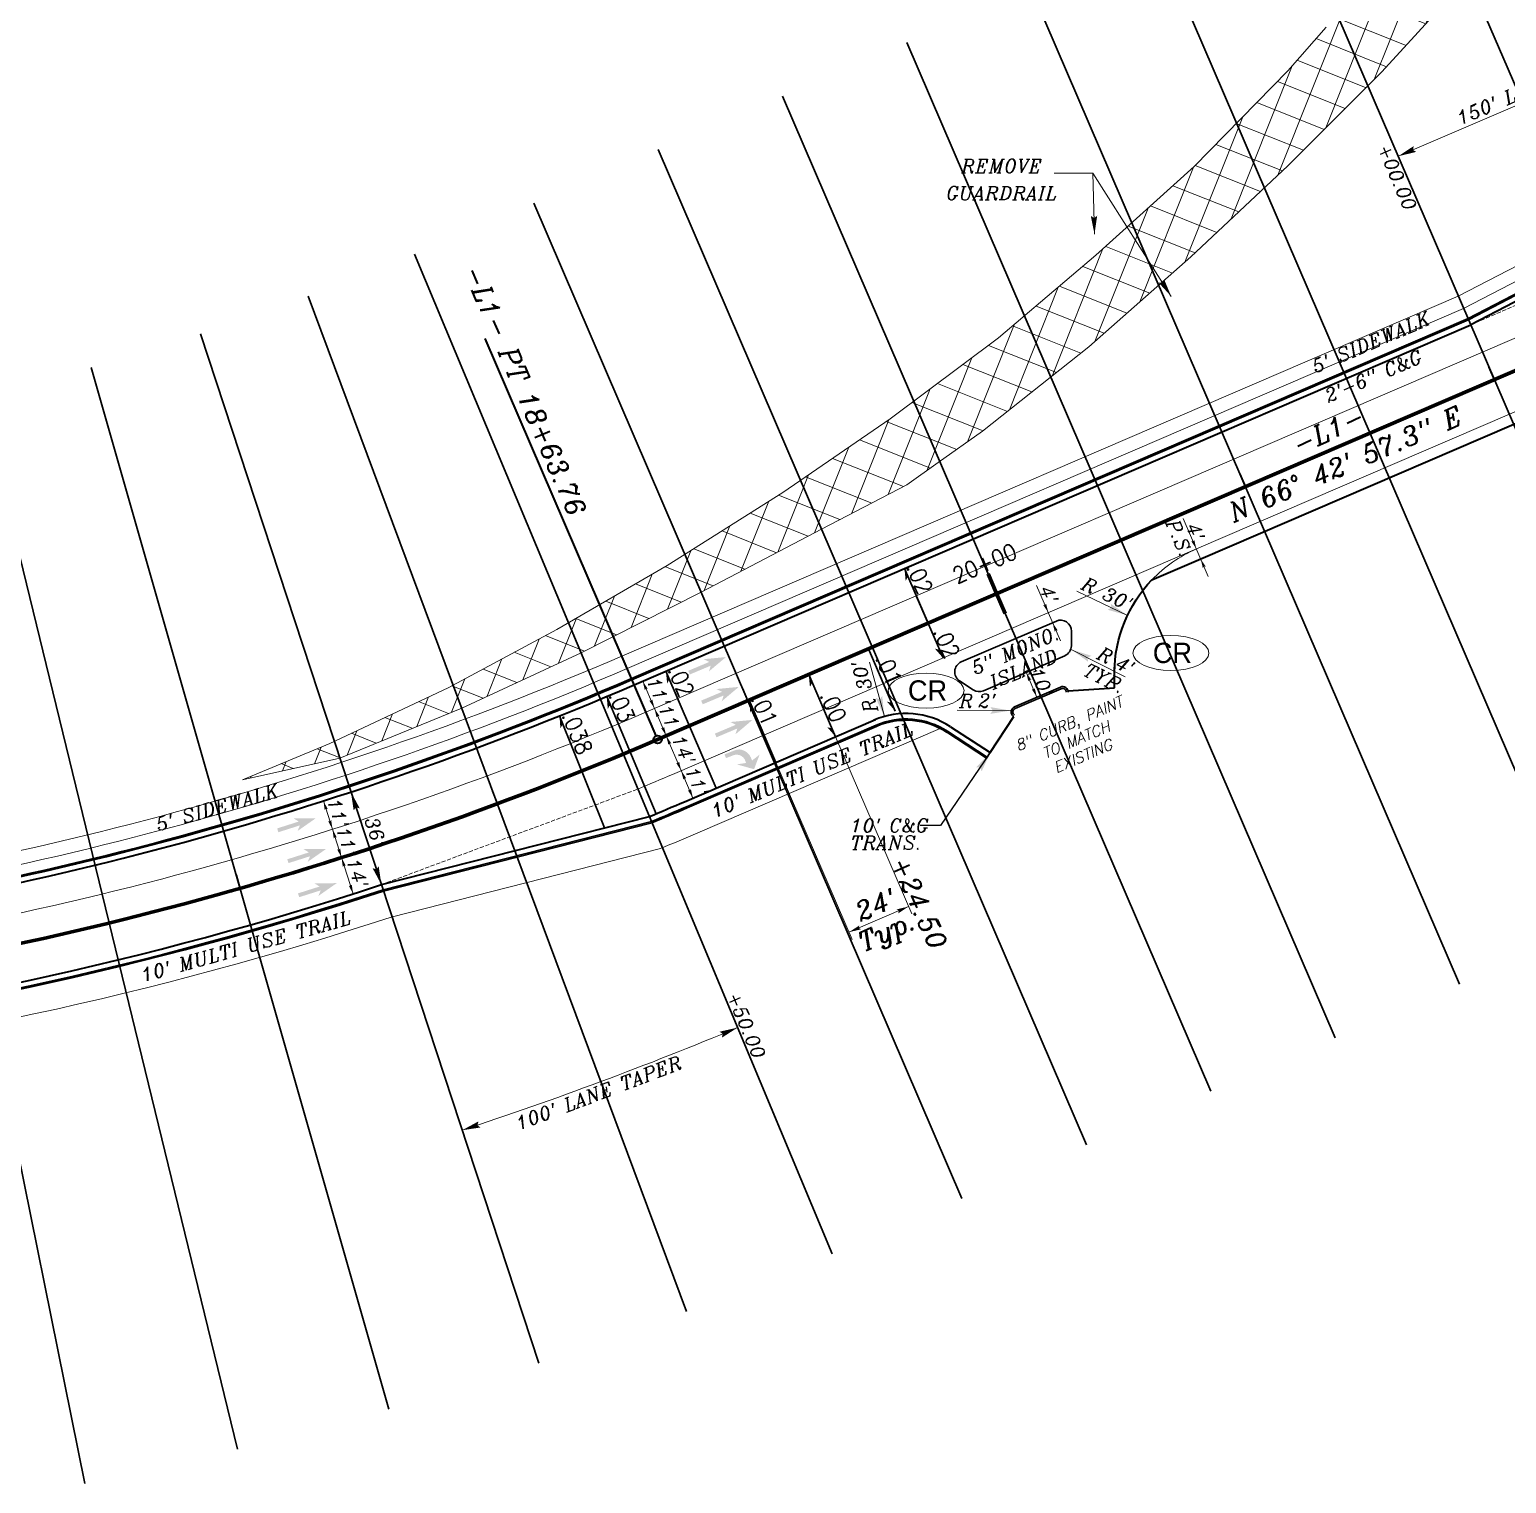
# Model space of a CAD drawing. Extents: x 2081963 to 2085386, y 738291 to 742228.
# Drawn here: x 2082883 to 2083429, y 740657 to 741194 of the extents above; entities that cross this region are included whole.
import ezdxf
from ezdxf.enums import TextEntityAlignment as Align

# ---------------------------------------------------------------- set-up
doc = ezdxf.new("R2010")
doc.units = 0
doc.header["$MEASUREMENT"] = 0
doc.linetypes.add('DGN Style 3', pattern=[2.155532, 1.539666, -0.615866])
for name, color, linetype, lineweight in [('MARK RIGHT TURN ARROW CELL', 7, 'Continuous', 0), ('Pattern 1', 5, 'Continuous', 30), ('Prop Conc 2ft 6in Curb and Gutter', 1, 'Continuous', 30), ('Prop Conc 5in Monolithic Keyed In Island', 1, 'Continuous', 30), ('Prop Conc Curb 8in x 12in', 1, 'Continuous', 30), ('Prop Dimension', 7, 'Continuous', 13), ('Prop DSN Text', 7, 'Continuous', 30), ('Prop EOT', 3, 'Continuous', 40), ('Prop Horizontal Alignment', 2, 'Continuous', 70), ('Prop Horizontal Alignment Direction Label', 2, 'Continuous', 40), ('Prop Horizontal Alignment Station Label', 2, 'Continuous', 40), ('Prop Horizontal Alignment Tick Label', 2, 'Continuous', 40), ('Prop Horizontal Alignment Tick Large', 2, 'Continuous', 70), ('Prop Horizontal Alignment Tick Small', 2, 'Continuous', 30), ('Prop Lane Arrow CELL', 7, 'Continuous', 0), ('Prop Lane Lines', 9, 'Continuous', 13), ('Prop Rem of Exist Asph Pvmt', 9, 'Continuous', 13), ('Prop Superelevation  Arrow CELL', 9, 'Continuous', 30), ('Prop Superelevation Label', 9, 'Continuous', 30), ('Prop Terminator CELL', 7, 'Continuous', 0), ('Prop WCC CELL', 7, 'Continuous', 0)]:
    doc.layers.add(name, color=color, linetype=linetype, lineweight=lineweight)
doc.layers.add('Prop Conc 4in Sidewalk', color=51, linetype='Continuous', lineweight=13, true_color=0xffff91)
doc.styles.add('Style-ITALICS', font='ITALICS.shx')
doc.styles.add('Style-STANDARD', font='STANDARD.shx')
doc.styles.add('Style-WORKING', font='WORKING.shx')
doc.dimstyles.new('EDIMENPLAN', dxfattribs={"dimtxt": 5, "dimasz": 7.5, "dimexe": 2.5, "dimexo": 2.5, "dimgap": 1.25, "dimtad": 1, "dimdec": 0, "dimzin": 11, "dimdsep": 46, "dimtxsty": 'Style-ITALICS', "dimblk": 'Terminator_0.3', "dimcen": 0.09, "dimclrd": 7, "dimclre": 7, "dimclrt": 7, "dimadec": 4, "dimazin": 3, "dimtfac": 1, "dimtdec": 0, "dimtofl": 0, "dimtmove": 0, "dimatfit": 1, "dimldrblk": 'Terminator_0.3', "dimfxl": 1, "dimtzin": 11, "dimlwd": 13, "dimlwe": 13, "dimarcsym": 0})

# ---------------------------------------------------------------- blocks, each defined once
blk = doc.blocks.new('Terminator_3')
at = {"layer": 'Prop Terminator CELL', "color": 1, "linetype": 'Continuous', "lineweight": 0}
blk.add_solid([(-8.999982, 1.549997), (0, 0), (-7.899984, 0), (-9.049982, -1.599997)], dxfattribs=at)
blk = doc.blocks.new('STRARR')
at = {"layer": 'Prop Lane Arrow CELL'}
blk.add_hatch(color=256, dxfattribs=at).paths.add_polyline_path([(-4, -1.25), (-3.25, -0.38), (-7.5, -0.38), (-7.5, 0.37), (-3.25, 0.37), (-4, 1.25), (0, 0)])
blk = doc.blocks.new('Terminator_21')
at = {"layer": 'Prop Terminator CELL', "color": 1, "linetype": 'Continuous', "lineweight": 0}
blk.add_solid([(-9, 1.55), (0, 0), (-7.9, 0), (-9.05, -1.6)], dxfattribs=at)
blk = doc.blocks.new('Terminator_22')
at = {"layer": 'Prop Terminator CELL', "color": 1, "linetype": 'Continuous', "lineweight": 0}
blk.add_solid([(-9, 1.55), (0, 0), (-7.9, 0), (-9.05, -1.6)], dxfattribs=at)
blk = doc.blocks.new('*U59')
at = {"layer": 'Prop Dimension'}
blk.add_line((-6.203091, 6.309807), (-0.669026, -6.54998), dxfattribs=at)
at = {"layer": 'Prop Terminator CELL', "color": 1, "linetype": 'Continuous', "lineweight": 0, "xscale": 0.375, "yscale": 0.375, "zscale": 0.375}
for name, p, rotation in [('Terminator_21', (-6.203091, 6.309807), 113.284087), ('Terminator_22', (-0.669026, -6.54998), 293.284087)]:
    blk.add_blockref(name, p, dxfattribs=dict(at, rotation=rotation))
at = {"layer": 'Prop Dimension', "style": 'Style-ITALICS'}
blk.add_text("14'", height=5, rotation=293.284085, dxfattribs=at).set_placement((0.202043, 1.228733), align=Align.MIDDLE_CENTER)
blk = doc.blocks.new('Terminator_27')
at = {"layer": 'Prop Terminator CELL', "color": 1, "linetype": 'Continuous', "lineweight": 0}
blk.add_solid([(-9, 1.55), (0, 0), (-7.9, 0), (-9.05, -1.6)], dxfattribs=at)
blk = doc.blocks.new('Terminator_28')
at = {"layer": 'Prop Terminator CELL', "color": 1, "linetype": 'Continuous', "lineweight": 0}
blk.add_solid([(-9, 1.55), (0, 0), (-7.9, 0), (-9.05, -1.6)], dxfattribs=at)
blk = doc.blocks.new('*U68')
at = {"layer": 'Prop Dimension'}
blk.add_line((-5.72027, 4.831224), (-1.372076, -5.272894), dxfattribs=at)
at = {"layer": 'Prop Terminator CELL', "color": 1, "linetype": 'Continuous', "lineweight": 0, "xscale": 0.375, "yscale": 0.375, "zscale": 0.375}
for name, p, rotation in [('Terminator_27', (-5.72027, 4.831224), 113.284087), ('Terminator_28', (-1.372076, -5.272894), 293.284087)]:
    blk.add_blockref(name, p, dxfattribs=dict(at, rotation=rotation))
at = {"layer": 'Prop Dimension', "style": 'Style-ITALICS'}
blk.add_text("11'", height=5, rotation=293.284085, dxfattribs=at).set_placement((0.12374, 0.891792), align=Align.MIDDLE_CENTER)
blk = doc.blocks.new('Terminator_43')
at = {"layer": 'Prop Terminator CELL', "color": 1, "linetype": 'Continuous', "lineweight": 0}
blk.add_solid([(-9, 1.55), (0, 0), (-7.9, 0), (-9.05, -1.6)], dxfattribs=at)
blk = doc.blocks.new('Terminator_44')
at = {"layer": 'Prop Terminator CELL', "color": 1, "linetype": 'Continuous', "lineweight": 0}
blk.add_solid([(-9, 1.55), (0, 0), (-7.9, 0), (-9.05, -1.6)], dxfattribs=at)
blk = doc.blocks.new('*U94')
at = {"layer": 'Prop Dimension'}
blk.add_line((-7.683934, 17.100302), (3.555248, -17.100294), dxfattribs=at)
at = {"layer": 'Prop Terminator CELL', "color": 1, "linetype": 'Continuous', "lineweight": 0, "xscale": 0.75, "yscale": 0.75, "zscale": 0.75}
for name, p, rotation in [('Terminator_44', (-7.683934, 17.100302), 108.191833), ('Terminator_43', (3.555248, -17.100294), 288.191833)]:
    blk.add_blockref(name, p, dxfattribs=dict(at, rotation=rotation))
at = {"layer": 'Prop Dimension', "style": 'Style-ITALICS'}
blk.add_text("36'", height=5, rotation=288.191831, dxfattribs=at).set_placement((1.410478, 2.474684), align=Align.MIDDLE_CENTER)
blk = doc.blocks.new('Terminator')
at = {"color": 0, "linetype": 'ByBlock', "lineweight": -2}
blk.add_solid([(-8.999982, 1.549997), (0, 0), (-7.899984, 0), (-9.049982, -1.599997)], dxfattribs=at)
blk = doc.blocks.new('*U8')
at = {"layer": 'Prop Dimension', "color": 7, "linetype": 'Continuous', "lineweight": 13}
blk.add_line((-5.458487, -11.260881), (8.591091, 4.032005), dxfattribs=at)
at = {"layer": 'Prop Dimension', "color": 1, "linetype": 'Continuous', "lineweight": 13, "xscale": 0.828706, "yscale": 0.793651, "rotation": 227.426305}
blk.add_blockref('Terminator', (-5.458487, -11.260881), dxfattribs=at)
at = {"layer": 'Prop Dimension', "color": 7, "linetype": 'Continuous', "lineweight": 13, "style": 'Style-ITALICS'}
blk.add_text("R 30'", height=5, rotation=47.426305, dxfattribs=at).set_placement((0.013238, 0.716763), align=Align.MIDDLE_CENTER)
blk = doc.blocks.new('SUPRT')
at = {"layer": 'Prop Superelevation  Arrow CELL'}
blk.add_solid([(0, 0), (-2.140677, -0.691958), (-1.609401, -0.000042)], dxfattribs=at)
blk = doc.blocks.new('SUPLT')
at = {"layer": 'Prop Superelevation  Arrow CELL', "extrusion": (0, 0, -1), "xscale": 1.249992, "yscale": 1.249992, "zscale": 1.249992, "rotation": 179.998534}
blk.add_blockref('SUPRT', (0, 0), dxfattribs=at)
blk = doc.blocks.new('*U106')
at = {"layer": 'Prop Superelevation  Arrow CELL'}
blk.add_line((-7.33857, 18.949658), (9.319915, -22.435544), dxfattribs=at)
at = {"layer": 'Prop Superelevation  Arrow CELL', "xscale": 1.64042, "yscale": 1.64042, "zscale": 1.64042, "rotation": 111.949563}
blk.add_blockref('SUPLT', (-7.33857, 18.949658), dxfattribs=at)
at = {"layer": 'Prop Superelevation Label', "style": 'Style-STANDARD'}
blk.add_text('.038', height=6, rotation=291.925906, dxfattribs=at).set_placement((-3.531306, 11.60788), align=Align.CENTER)
blk = doc.blocks.new('SUPRT_1')
at = {"layer": 'Prop Superelevation  Arrow CELL'}
blk.add_solid([(0, 0), (-2.140677, -0.691958), (-1.609401, -0.000042)], dxfattribs=at)
blk = doc.blocks.new('SUPLT_1')
at = {"layer": 'Prop Superelevation  Arrow CELL', "extrusion": (0, 0, -1), "xscale": 1.249992, "yscale": 1.249992, "zscale": 1.249992, "rotation": 179.998534}
blk.add_blockref('SUPRT_1', (0, 0), dxfattribs=at)
blk = doc.blocks.new('TERM')
at = {"layer": 'Prop Dimension', "color": 1, "extrusion": (0, 0, -1)}
blk.add_solid([(0.013749, 0.002253), (0, 0), (0.011997, -0.000001), (0.013748, -0.0025)], dxfattribs=at)
blk = doc.blocks.new('Terminator_61')
at = {"layer": 'Prop Terminator CELL', "color": 1, "linetype": 'Continuous', "lineweight": 0}
blk.add_solid([(-9, 1.55), (0, 0), (-7.9, 0), (-9.05, -1.6)], dxfattribs=at)
blk = doc.blocks.new('Terminator_62')
at = {"layer": 'Prop Terminator CELL', "color": 1, "linetype": 'Continuous', "lineweight": 0}
blk.add_solid([(-9, 1.55), (0, 0), (-7.9, 0), (-9.05, -1.6)], dxfattribs=at)
blk = doc.blocks.new('*U151')
at = {"layer": 'Prop Dimension'}
blk.add_line((-1.684767, 10.576922), (7.514527, -10.79994), dxfattribs=at)
at = {"layer": 'Prop Terminator CELL', "color": 1, "linetype": 'Continuous', "lineweight": 0, "xscale": 0.375, "yscale": 0.375, "zscale": 0.375}
for name, p, rotation in [('Terminator_61', (3.139354, -0.633132), 293.284087), ('Terminator_62', (4.720516, -4.307357), 113.284087)]:
    blk.add_blockref(name, p, dxfattribs=dict(at, rotation=rotation))
at = {"layer": 'Prop Dimension', "insert": (-0.158637, 4.521967), "char_height": 5, "attachment_point": 5, "rotation": 293.28407036, "line_spacing_factor": 0.76062, "style": 'Style-ITALICS'}
blk.add_mtext("4'\\PP.S.", dxfattribs=at)
blk = doc.blocks.new('*U154')
at = {"layer": 'Prop Dimension', "color": 7, "linetype": 'Continuous', "lineweight": 13}
blk.add_line((7.692627, -8.008932), (-11.073667, 0.884278), dxfattribs=at)
at = {"layer": 'Prop Dimension', "color": 1, "linetype": 'Continuous', "lineweight": 13, "xscale": 0.828706, "yscale": 0.793651, "rotation": 334.644069}
blk.add_blockref('Terminator', (7.692627, -8.008932), dxfattribs=at)
at = {"layer": 'Prop Dimension', "color": 7, "linetype": 'Continuous', "lineweight": 13, "style": 'Style-ITALICS'}
blk.add_text("R 30'", height=5, rotation=334.644069, dxfattribs=at).set_placement((0.109586, -0.008317), align=Align.MIDDLE_CENTER)
blk = doc.blocks.new('RARRO')
at = {"layer": 'MARK RIGHT TURN ARROW CELL', "linetype": 'Continuous', "lineweight": 13, "true_color": 0xdeffff, "extrusion": (0, 0, -1)}
blk.add_hatch(color=7, dxfattribs=at).paths.add_polyline_path([(-5.42, -3.04), (-8, -0.21), (-5.75, -0.87), (-5.75, -0.07), (-5.67, 0.51), (-5.55, 0.94), (-5.42, 1.25), (-5.19, 1.65), (-4.95, 1.94), (-4.73, 2.2), (-4.4, 2.48), (-4.15, 2.65), (-3.82, 2.83), (-3.42, 2.95), (-3.06, 3.02), (-2.58, 3.04), (0, 3.04), (0, 2.04), (-1.92, 2.04), (-2.45, 1.96), (-2.82, 1.82), (-3.2, 1.63), (-3.53, 1.36), (-3.72, 1.13), (-3.93, 0.78), (-4.05, 0.51), (-4.15, 0.17), (-4.17, -0.21), (-4.17, -0.88), (-1.92, -0.38)])
blk.add_hatch(color=7, dxfattribs=at).paths.add_polyline_path([(-5.42, -3.04), (-8, -0.21), (-5.75, -0.87), (-5.75, -0.07), (-5.67, 0.51), (-5.55, 0.94), (-5.42, 1.25), (-5.19, 1.65), (-4.95, 1.94), (-4.73, 2.2), (-4.4, 2.48), (-4.15, 2.65), (-3.82, 2.83), (-3.42, 2.95), (-3.06, 3.02), (-2.58, 3.04), (0, 3.04), (0, 2.04), (-1.92, 2.04), (-2.45, 1.96), (-2.82, 1.82), (-3.2, 1.63), (-3.53, 1.36), (-3.72, 1.13), (-3.93, 0.78), (-4.05, 0.51), (-4.15, 0.17), (-4.17, -0.21), (-4.17, -0.88), (-1.92, -0.38)])
blk = doc.blocks.new('Terminator_75')
at = {"layer": 'Prop Terminator CELL', "color": 1, "linetype": 'Continuous', "lineweight": 0}
blk.add_solid([(-9, 1.55), (0, 0), (-7.9, 0), (-9.05, -1.6)], dxfattribs=at)
blk = doc.blocks.new('Terminator_76')
at = {"layer": 'Prop Terminator CELL', "color": 1, "linetype": 'Continuous', "lineweight": 0}
blk.add_solid([(-9, 1.55), (0, 0), (-7.9, 0), (-9.05, -1.6)], dxfattribs=at)
blk = doc.blocks.new('*U177')
at = {"layer": 'Prop Dimension'}
blk.add_line((-5.697404, 3.713241), (-1.7445, -5.472321), dxfattribs=at)
at = {"layer": 'Prop Terminator CELL', "color": 1, "linetype": 'Continuous', "lineweight": 0, "xscale": 0.375, "yscale": 0.375, "zscale": 0.375}
for name, p, rotation in [('Terminator_75', (-5.697404, 3.713241), 113.284087), ('Terminator_76', (-1.7445, -5.472321), 293.284087)]:
    blk.add_blockref(name, p, dxfattribs=dict(at, rotation=rotation))
at = {"layer": 'Prop Dimension', "style": 'Style-ITALICS'}
blk.add_text("10'", height=5, rotation=293.284085, dxfattribs=at).set_placement((0.015386, 0.078733), align=Align.MIDDLE_CENTER)
blk = doc.blocks.new('*D181')
at = {"layer": 'Prop Dimension', "color": 7, "linetype": 'Continuous', "lineweight": 13, "transparency": 16777216}
blk.add_line((-11.856078, 7.301028), (7.904946, -2.70009), dxfattribs=at)
at = {"layer": 'Prop Dimension', "color": 1, "linetype": 'Continuous', "lineweight": 13, "transparency": 16777216, "xscale": 0.828706, "yscale": 0.793651, "rotation": 153.155881}
blk.add_blockref('Terminator', (-11.856078, 7.301028), dxfattribs=at)
at = {"layer": 'Prop Dimension', "color": 7, "linetype": 'Continuous', "lineweight": 13, "transparency": 16777216, "style": 'Style-ITALICS'}
for s, p in [('R', (-1.800271, 6.414665)), ("4'", (4.891516, 3.027929))]:
    blk.add_text(s, height=5, rotation=333.155881, dxfattribs=at).set_placement(p, align=Align.MIDDLE_LEFT)
blk = doc.blocks.new('Terminator_0.3')
at = {"color": 1, "linetype": 'Continuous', "lineweight": 0}
blk.add_line((0, 0), (-1, 0), dxfattribs=at)
at = {"layer": 'Prop Terminator CELL', "color": 1, "linetype": 'Continuous', "lineweight": 0}
blk.add_solid([(-0.994446, 0.164021), (0, 0), (-0.872902, 0), (-0.99997, -0.169312)], dxfattribs=at)
blk = doc.blocks.new('*U182')
at = {"layer": 'Prop Dimension', "color": 7, "linetype": 'Continuous', "lineweight": 13}
blk.add_line((9.86512, -3.616761), (-9.865161, -3.449099), dxfattribs=at)
at = {"layer": 'Prop Dimension', "color": 1, "linetype": 'Continuous', "lineweight": 13, "xscale": 0.828706, "yscale": 0.793651, "rotation": 359.51313}
blk.add_blockref('Terminator', (9.86512, -3.616761), dxfattribs=at)
at = {"layer": 'Prop Dimension', "color": 7, "linetype": 'Continuous', "lineweight": 13, "style": 'Style-ITALICS'}
for s, p in [('R', (-6.462726, -0.018525)), ("2'", (1.12258, 0.012039))]:
    blk.add_text(s, height=5, rotation=359.51313, dxfattribs=at).set_placement(p, align=Align.MIDDLE_CENTER)
blk = doc.blocks.new('*U185')
at = {"layer": 'Prop WCC CELL', "color": 2, "linetype": 'Continuous', "lineweight": 13}
blk.add_ellipse((-0.000052, -0.056373), major_axis=(14.017505, 0), ratio=0.462466638, dxfattribs=at)
at = {"layer": 'Prop WCC CELL', "color": 2, "linetype": 'Continuous', "lineweight": 13, "style": 'Style-WORKING', "width": 0.9985}
blk.add_text('CR', height=7.5, rotation=0.000001, dxfattribs=at).set_placement((0.535382, -0.000123), align=Align.MIDDLE_CENTER)
blk = doc.blocks.new('Terminator_77')
at = {"layer": 'Prop Terminator CELL', "color": 1, "linetype": 'Continuous', "lineweight": 0}
blk.add_solid([(-9, 1.55), (0, 0), (-7.9, 0), (-9.05, -1.6)], dxfattribs=at)
blk = doc.blocks.new('Terminator_78')
at = {"layer": 'Prop Terminator CELL', "color": 1, "linetype": 'Continuous', "lineweight": 0}
blk.add_solid([(-9, 1.55), (0, 0), (-7.9, 0), (-9.05, -1.6)], dxfattribs=at)
blk = doc.blocks.new('*U186')
at = {"layer": 'Prop Dimension'}
blk.add_line((-4.584553, 9.727518), (4.253107, -10.808998), dxfattribs=at)
at = {"layer": 'Prop Terminator CELL', "color": 1, "linetype": 'Continuous', "lineweight": 0, "xscale": 0.375, "yscale": 0.375, "zscale": 0.375}
for name, p, rotation in [('Terminator_77', (-0.243253, -0.36058), 293.284087), ('Terminator_78', (1.337909, -4.034805), 113.284087)]:
    blk.add_blockref(name, p, dxfattribs=dict(at, rotation=rotation))
at = {"layer": 'Prop Dimension', "style": 'Style-ITALICS'}
blk.add_text("4'", height=5, rotation=293.284085, dxfattribs=at).set_placement((0.007883, 6.409623), align=Align.MIDDLE_CENTER)
blk = doc.blocks.new('SUPRT_25')
at = {"layer": 'Prop Superelevation  Arrow CELL'}
blk.add_solid([(0, 0), (-2.140677, -0.691958), (-1.609401, -0.000042)], dxfattribs=at)
blk = doc.blocks.new('SUPLT_25')
at = {"layer": 'Prop Superelevation  Arrow CELL', "extrusion": (0, 0, -1), "xscale": 1.249992, "yscale": 1.249992, "zscale": 1.249992, "rotation": 179.998534}
blk.add_blockref('SUPRT_25', (0, 0), dxfattribs=at)
blk = doc.blocks.new('*U253')
at = {"layer": 'Prop Superelevation  Arrow CELL'}
blk.add_line((-5.305027, 8.343704), (3.391361, -11.864532), dxfattribs=at)
at = {"layer": 'Prop Superelevation  Arrow CELL', "xscale": 1.64042, "yscale": 1.64042, "zscale": 1.64042, "rotation": 113.307743}
blk.add_blockref('SUPLT_25', (-5.305027, 8.343704), dxfattribs=at)
at = {"layer": 'Prop Superelevation Label', "style": 'Style-STANDARD'}
blk.add_text('.02', height=6, rotation=293.284087, dxfattribs=at).set_placement((-2.417332, 3.53855), align=Align.CENTER)
blk = doc.blocks.new('SUPRT_26')
at = {"layer": 'Prop Superelevation  Arrow CELL'}
blk.add_solid([(0, 0), (-2.140677, -0.691958), (-1.609401, -0.000042)], dxfattribs=at)
blk = doc.blocks.new('SUPLT_26')
at = {"layer": 'Prop Superelevation  Arrow CELL', "extrusion": (0, 0, -1), "xscale": 1.249992, "yscale": 1.249992, "zscale": 1.249992, "rotation": 179.998534}
blk.add_blockref('SUPRT_26', (0, 0), dxfattribs=at)
blk = doc.blocks.new('*U256')
at = {"layer": 'Prop Superelevation  Arrow CELL'}
blk.add_line((-9.071322, 11.481972), (0.810937, -11.481933), dxfattribs=at)
at = {"layer": 'Prop Superelevation  Arrow CELL', "extrusion": (0, 0, -1), "xscale": 1.64042, "yscale": 1.64042, "zscale": 1.64042, "rotation": 246.73957}
blk.add_blockref('SUPLT_26', (-0.810937, -11.481933), dxfattribs=at)
at = {"layer": 'Prop Superelevation Label', "style": 'Style-STANDARD'}
blk.add_text('.02', height=6, rotation=293.284087, dxfattribs=at).set_placement((-0.571255, -6.942964), align=Align.CENTER)
blk = doc.blocks.new('SUPRT_27')
at = {"layer": 'Prop Superelevation  Arrow CELL'}
blk.add_solid([(0, 0), (-2.140677, -0.691958), (-1.609401, -0.000042)], dxfattribs=at)
blk = doc.blocks.new('SUPLT_27')
at = {"layer": 'Prop Superelevation  Arrow CELL', "extrusion": (0, 0, -1), "xscale": 1.249992, "yscale": 1.249992, "zscale": 1.249992, "rotation": 179.998534}
blk.add_blockref('SUPRT_27', (0, 0), dxfattribs=at)
blk = doc.blocks.new('*U259')
at = {"layer": 'Prop Superelevation  Arrow CELL'}
blk.add_line((-8.329369, 19.825752), (10.24928, -23.346389), dxfattribs=at)
at = {"layer": 'Prop Superelevation  Arrow CELL', "xscale": 1.64042, "yscale": 1.64042, "zscale": 1.64042, "rotation": 113.307743}
blk.add_blockref('SUPLT_27', (-8.329369, 19.825752), dxfattribs=at)
at = {"layer": 'Prop Superelevation Label', "style": 'Style-STANDARD'}
blk.add_text('.02', height=6, rotation=293.284087, dxfattribs=at).set_placement((-5.441673, 15.020599), align=Align.CENTER)
blk = doc.blocks.new('SUPRT_38')
at = {"layer": 'Prop Superelevation  Arrow CELL'}
blk.add_solid([(0, 0), (-2.140677, -0.691958), (-1.609401, -0.000042)], dxfattribs=at)
blk = doc.blocks.new('SUPLT_38')
at = {"layer": 'Prop Superelevation  Arrow CELL', "extrusion": (0, 0, -1), "xscale": 1.249992, "yscale": 1.249992, "zscale": 1.249992, "rotation": 179.998534}
blk.add_blockref('SUPRT_38', (0, 0), dxfattribs=at)
blk = doc.blocks.new('*U292')
at = {"layer": 'Prop Superelevation  Arrow CELL'}
blk.add_line((-7.066331, 11.481996), (2.815929, -11.481909), dxfattribs=at)
at = {"layer": 'Prop Superelevation  Arrow CELL', "extrusion": (0, 0, -1), "xscale": 1.64042, "yscale": 1.64042, "zscale": 1.64042, "rotation": 246.73957}
blk.add_blockref('SUPLT_38', (-2.815929, -11.481909), dxfattribs=at)
at = {"layer": 'Prop Superelevation Label', "style": 'Style-STANDARD'}
blk.add_text('.01', height=6, rotation=293.284087, dxfattribs=at).set_placement((-2.289191, 2.762659), align=Align.CENTER)
blk = doc.blocks.new('SUPRT_43')
at = {"layer": 'Prop Superelevation  Arrow CELL'}
blk.add_solid([(0, 0), (-2.140677, -0.691958), (-1.609401, -0.000042)], dxfattribs=at)
blk = doc.blocks.new('SUPLT_43')
at = {"layer": 'Prop Superelevation  Arrow CELL', "extrusion": (0, 0, -1), "xscale": 1.249992, "yscale": 1.249992, "zscale": 1.249992, "rotation": 179.998534}
blk.add_blockref('SUPRT_43', (0, 0), dxfattribs=at)
blk = doc.blocks.new('*U307')
at = {"layer": 'Prop Superelevation  Arrow CELL'}
blk.add_line((-8.134419, 19.968956), (10.066713, -23.363697), dxfattribs=at)
at = {"layer": 'Prop Superelevation  Arrow CELL', "xscale": 1.64042, "yscale": 1.64042, "zscale": 1.64042, "rotation": 112.807657}
blk.add_blockref('SUPLT_43', (-8.134419, 19.968956), dxfattribs=at)
at = {"layer": 'Prop Superelevation Label', "style": 'Style-STANDARD'}
blk.add_text('.03', height=6, rotation=292.784, dxfattribs=at).set_placement((-5.29045, 15.092166), align=Align.CENTER)
blk = doc.blocks.new('SUPRT_58')
at = {"layer": 'Prop Superelevation  Arrow CELL'}
blk.add_solid([(0, 0), (-2.140677, -0.691958), (-1.609401, -0.000042)], dxfattribs=at)
blk = doc.blocks.new('SUPLT_58')
at = {"layer": 'Prop Superelevation  Arrow CELL', "extrusion": (0, 0, -1), "xscale": 1.249992, "yscale": 1.249992, "zscale": 1.249992, "rotation": 179.998534}
blk.add_blockref('SUPRT_58', (0, 0), dxfattribs=at)
blk = doc.blocks.new('SUPRT_59')
at = {"layer": 'Prop Superelevation  Arrow CELL'}
blk.add_solid([(0, 0), (-2.140677, -0.691958), (-1.609401, -0.000042)], dxfattribs=at)
blk = doc.blocks.new('SUPLT_59')
at = {"layer": 'Prop Superelevation  Arrow CELL', "extrusion": (0, 0, -1), "xscale": 1.249992, "yscale": 1.249992, "zscale": 1.249992, "rotation": 179.998534}
blk.add_blockref('SUPRT_59', (0, 0), dxfattribs=at)
blk = doc.blocks.new('*U348')
at = {"layer": 'Prop Superelevation  Arrow CELL'}
blk.add_line((-8.055672, 11.481919), (1.826588, -11.481986), dxfattribs=at)
at = {"layer": 'Prop Superelevation  Arrow CELL', "xscale": 1.64042, "yscale": 1.64042, "zscale": 1.64042, "rotation": 113.307743}
blk.add_blockref('SUPLT_59', (-8.055672, 11.481919), dxfattribs=at)
at = {"layer": 'Prop Superelevation  Arrow CELL', "extrusion": (0, 0, -1), "xscale": 1.64042, "yscale": 1.64042, "zscale": 1.64042, "rotation": 246.73957}
blk.add_blockref('SUPLT_58', (-1.826588, -11.481986), dxfattribs=at)
at = {"layer": 'Prop Superelevation Label', "style": 'Style-STANDARD'}
blk.add_text('.00', height=6, rotation=293.284087, dxfattribs=at).set_placement((-1.770753, -1.480231), align=Align.CENTER)
blk = doc.blocks.new('*U180')
at = {"layer": 'Prop Dimension', "color": 7, "linetype": 'Continuous', "lineweight": 13, "style": 'Style-ITALICS'}
blk.add_text('TYP.', height=5, rotation=333.155881, dxfattribs=at).set_placement((0.409522, -3.312799), align=Align.MIDDLE_CENTER)
at = {"layer": 'Prop Dimension', "color": 7, "linetype": 'Continuous', "lineweight": 13}
dim = blk.add_radius_dim(center=(-15.425031, 9.107287), mpoint=(-11.856078, 7.301028), dimstyle='EDIMENPLAN', override={"dimse2": 1}, dxfattribs=at)
dim.commit()
dim.dimension.update_dxf_attribs({"geometry": '*D181', "text_midpoint": (2.205653, 0.184341), "dimtype": 132})

msp = doc.modelspace()

# ---------------------------------------------------------------- hatches: boundary and pattern name
at = {"layer": 'Prop Rem of Exist Asph Pvmt'}
h = msp.add_hatch(dxfattribs=at)
h.set_pattern_fill('CROSSHATCH', style=0, pattern_type=2)
h.set_pattern_definition([(68.284, (2083417.428, 741134.795), (-9.2903, 3.70005), []), (338.284, (2083417.428, 741134.795), (3.70005, 9.2903), [])])
h.paths.add_polyline_path([(2083207.31, 741025.87), (2083218.88, 741034.08), (2083235.23, 741045.68), (2083274.53, 741076.88), (2083312.15, 741110.09), (2083347.88, 741143.61), (2083382.67, 741178.36), (2083396.03, 741192.95), (2083416.77, 741215.74), (2083417.26, 741216.26), (2083374.78, 741215.18), (2083371.15, 741206.76), (2083362.09, 741194.82), (2083347.94, 741178.73), (2083313.38, 741143.43), (2083277.11, 741110.65), (2083241.18, 741080.15), (2083201.15, 741050.28), (2083161.51, 741023.09), (2083118.87, 740996.07), (2083078.06, 740972.45), (2083037.92, 740950.97), (2082994.23, 740930.41), (2082962.03, 740917.02), (2082997.96, 740925.02), (2083042.96, 740943.48), (2083087.01, 740963.9), (2083131.34, 740986.27), (2083175.77, 741009.5)])

# ---------------------------------------------------------------- linework, layer by layer
at = {"layer": 'Pattern 1'}
for p, q in [((2083391.02, 741268.26), (2083549.14, 740900.83)), ((2083345.09, 741248.49), (2083503.21, 740881.07)), ((2083299.17, 741228.73), (2083457.28, 740861.31)), ((2083253.24, 741208.96), (2083411.35, 740841.54)), ((2083207.31, 741189.2), (2083365.43, 740821.78)), ((2083161.38, 741169.43), (2083319.5, 740802.01)), ((2083115.45, 741149.67), (2083273.57, 740782.25)), ((2083069.53, 741129.91), (2083227.64, 740762.48)), ((2083025.55, 741111.05), (2083179.71, 740741.95)), ((2082986.31, 741095.55), (2083125.94, 740720.71)), ((2082946.5, 741081.6), (2083071.38, 740701.6)), ((2082906.18, 741069.22), (2083016.12, 740684.63)), ((2082865.4, 741058.42), (2082960.24, 740669.82)), ((2082824.23, 741049.22), (2082903.82, 740657.22))]:
    msp.add_line(p, q, dxfattribs=at)
at = {"layer": 'Prop Conc 2ft 6in Curb and Gutter'}
for p, q in [((2083547.9, 741156.68), (2083414.47, 741087.29)), ((2083414.66, 741086.83), (2083548.1, 741156.22)), ((2083105.61, 740954.37), (2083414.47, 741087.29)), ((2083105.81, 740953.92), (2083414.66, 741086.83)), ((2083125.97, 740907.07), (2083195.95, 740937.18)), ((2083126.17, 740906.61), (2083196.15, 740936.72)), ((2083222.01, 740934.52), (2083236.72, 740924.95)), ((2083222.28, 740934.94), (2083237, 740925.37)), ((2083238.09, 740927.04), (2083236.72, 740924.95)), ((2083013.94, 740876.4), (2083113.03, 740901.58)), ((2083113.23, 740901.12), (2083014.09, 740875.93))]:
    msp.add_line(p, q, dxfattribs=at)
for radius, start, end in [(1255.5, 276.18546, 293.28409), (1256, 276.18546, 293.28409), (1307, 292.66807, 293.28409), (1307.5, 292.66807, 293.28409), (1296, 276.18546, 288.19183), (1296.5, 276.18546, 288.19183)]:
    msp.add_arc((2082609.33, 742107.62), radius, start, end, dxfattribs=at)
at = {"layer": 'Prop Conc 2ft 6in Curb and Gutter', "extrusion": (0, 0, -1)}
for radius in [28, 27.5]:
    msp.add_arc((-2083207.02, 740911.46), radius, 66.7159, 123.0364, dxfattribs=at)
at = {"layer": 'Prop Conc 4in Sidewalk', "color": 7, "linetype": 'Continuous'}
for p, q in [((2083410.86, 741095.53), (2083544.25, 741164.9)), ((2083546.22, 741160.31), (2083412.84, 741090.94)), ((2083102.06, 740962.64), (2083410.86, 741095.53)), ((2083104.03, 740958.05), (2083412.84, 741090.94)), ((2083130.12, 740897.42), (2083219.58, 740935.92)), ((2083116.4, 740891.61), (2083016.89, 740866.32))]:
    msp.add_line(p, q, dxfattribs=at)
for radius, start, end in [(1246.5, 276.18546, 293.28409), (1251.5, 276.18546, 293.28409), (1317.5, 292.63604, 293.28409), (1306.5, 276.18546, 288.17676)]:
    msp.add_arc((2082609.33, 742107.62), radius, start, end, dxfattribs=at)
at = {"layer": 'Prop Conc 5in Monolithic Keyed In Island'}
for p, q in [((2083227.38, 740960.51), (2083262.48, 740975.61)), ((2083268.02, 740966.44), (2083268.06, 740971.91)), ((2083235.58, 740949.88), (2083265.6, 740962.8)), ((2083226.78, 740953.48), (2083231.82, 740950.2))]:
    msp.add_line(p, q, dxfattribs=at)
for centre, start, end in [((2083264.06, 740971.94), 359.5448, 113.2841), ((2083264.02, 740966.48), 293.2841, 359.5448), ((2083234, 740953.56), 236.9636, 293.2841)]:
    msp.add_arc(centre, 4, start, end, dxfattribs=at)
at = {"layer": 'Prop Conc 5in Monolithic Keyed In Island', "extrusion": (0, 0, -1)}
msp.add_arc((-2083228.96, 740956.83), 4, 303.0364, 66.7159, dxfattribs=at)
at = {"layer": 'Prop Conc Curb 8in x 12in'}
for p, q in [((2083246.99, 740943.91), (2083264.05, 740951.25)), ((2083247.25, 740943.29), (2083264.31, 740950.63))]:
    msp.add_line(p, q, dxfattribs=at)
at = {"layer": 'Prop Conc Curb 8in x 12in', "extrusion": (0, 0, -1)}
for centre, radius, start, end in [((-2083264.84, 740949.41), 2, 66.7159, 181.8434), ((-2083264.84, 740949.41), 1.33, 66.7159, 181.8434), ((-2083247.78, 740942.07), 2, 301.3167, 66.7159), ((-2083247.78, 740942.07), 1.33, 301.3167, 66.7159)]:
    msp.add_arc(centre, radius, start, end, dxfattribs=at)
at = {"layer": 'Prop Dimension'}
for p, q in [((2083388.68, 741147.2), (2083526.47, 741206.49)), ((2083414.66, 741086.83), (2083387.5, 741149.96)), ((2083261.63, 741140.92), (2083275.98, 741140.92)), ((2083276.57, 741118.44), (2083275.98, 741140.92)), ((2083304.9, 741095.44), (2083275.98, 741140.92)), ((2083180.97, 740932.91), (2083209.13, 740867.48)), ((2083158.95, 740923.44), (2083187.11, 740858)), ((2083185.93, 740860.76), (2083207.95, 740870.23))]:
    msp.add_line(p, q, dxfattribs=at)
at = {"layer": 'Prop Dimension', "color": 7, "linetype": 'Continuous', "lineweight": 13}
for p, q in [((2083112.26, 740903.43), (2083149.6, 740814.04)), ((2083013.31, 740878.3), (2083044.05, 740784.77))]:
    msp.add_line(p, q, dxfattribs=at)
msp.add_arc((2082609.33, 742107.62), 1389.45, 288.19183, 292.66807, dxfattribs=at)
at = {"layer": 'Prop EOT'}
for p, q in [((2083548.89, 741154.39), (2083415.46, 741084.99)), ((2083315.76, 740998.54), (2083659.92, 741146.65)), ((2083106.6, 740952.08), (2083415.46, 741084.99)), ((2083297.76, 740990.79), (2083315.76, 740998.54)), ((2083283.9, 740950.92), (2083283.94, 740956.68)), ((2083283.9, 740950.92), (2083283.94, 740956.68)), ((2083266.8, 740949.81), (2083283.9, 740950.92)), ((2083125.18, 740908.91), (2083195.77, 740939.28)), ((2083223.37, 740936.61), (2083238.09, 740927.04)), ((2083238.09, 740927.04), (2083246.74, 740940.36)), ((2083231.08, 740931.6), (2083238.09, 740927.04)), ((2083013.31, 740878.3), (2083112.26, 740903.43))]:
    msp.add_line(p, q, dxfattribs=at)
at = {"layer": 'Prop EOT', "extrusion": (0, 0, -1)}
for end in [43.642, 2.636]:
    msp.add_arc((-2083333.94, 740956.29), 50, 0.4552, end, dxfattribs=at)
at = {"layer": 'Prop EOT'}
for centre, radius, start, end in [((2082609.33, 742107.62), 1258, 276.18546, 293.28409), ((2083207.02, 740911.46), 30, 56.9636, 113.2841), ((2082609.33, 742107.62), 1305, 292.66807, 293.28409), ((2082609.33, 742107.62), 1294, 276.18546, 288.19183)]:
    msp.add_arc(centre, radius, start, end, dxfattribs=at)
at = {"layer": 'Prop Horizontal Alignment'}
msp.add_line((2083115.3, 740931.87), (2083652.81, 741163.18), dxfattribs=at)
msp.add_arc((2082609.33, 742107.62), 1280, 276.18546, 293.28409, dxfattribs=at)
at = {"layer": 'Prop Horizontal Alignment Station Label', "color": 2, "linetype": 'Continuous', "lineweight": 40}
msp.add_line((2083114.71, 740933.25), (2083051.57, 741079.96), dxfattribs=at)
msp.add_circle((2083115.3, 740931.87), 1.5, dxfattribs=at)
at = {"layer": 'Prop Horizontal Alignment Tick Large', "color": 2, "linetype": 'Continuous', "lineweight": 70}
for q in [(2083237.28, 740993.07), (2083243.6, 740978.37)]:
    msp.add_line((2083240.44, 740985.72), q, dxfattribs=at)
at = {"layer": 'Prop Horizontal Alignment Tick Small', "color": 2, "linetype": 'Continuous', "lineweight": 30}
for p, q in [((2083424.15, 741064.78), (2083422.18, 741069.37)), ((2083332.3, 741025.25), (2083330.32, 741029.85)), ((2083148.58, 740946.19), (2083146.61, 740950.79)), ((2083056.13, 740908.13), (2083054.38, 740912.82)), ((2082961.15, 740876.92), (2082959.77, 740881.73))]:
    msp.add_line(p, q, dxfattribs=at)
at = {"layer": 'Prop Lane Lines'}
for p, q in [((2083115.3, 740931.87), (2083652.81, 741163.18)), ((2083314.17, 741002.21), (2083658.34, 741150.32)), ((2083110.95, 740941.97), (2083557.59, 741134.18)), ((2083120.83, 740919.01), (2083314.17, 741002.21)), ((2083125.18, 740908.91), (2083195.16, 740939.02)), ((2083013.31, 740878.3), (2083112.26, 740903.43))]:
    msp.add_line(p, q, dxfattribs=at)
at = {"layer": 'Prop Lane Lines', "linetype": 'DGN Style 3'}
for p, q in [((2083553.24, 741144.28), (2083415.46, 741084.99)), ((2083013.31, 740878.3), (2083108.02, 740913.58))]:
    msp.add_line(p, q, dxfattribs=at)
at = {"layer": 'Prop Lane Lines', "extrusion": (0, 0, -1)}
msp.add_arc((-2083333.94, 740956.29), 50, 43.642, 66.7159, dxfattribs=at)
at = {"layer": 'Prop Lane Lines'}
for radius, start, end in [(1269, 276.18546, 293.28409), (1280, 276.18546, 293.28409), (1294, 292.66807, 293.28409), (1305, 292.66807, 293.28409), (1294, 276.18546, 288.19183)]:
    msp.add_arc((2082609.33, 742107.62), radius, start, end, dxfattribs=at)
at = {"layer": 'Prop Rem of Exist Asph Pvmt', "color": 7, "flags": 128}
msp.add_lwpolyline([(2083362.09, 741194.82), (2083347.94, 741178.73), (2083313.38, 741143.43), (2083277.11, 741110.65), (2083241.18, 741080.15), (2083201.15, 741050.28), (2083161.51, 741023.09), (2083118.87, 740996.07), (2083078.06, 740972.45), (2083037.92, 740950.97), (2082994.23, 740930.41), (2082962.03, 740917.02), (2082997.96, 740925.02), (2083042.96, 740943.48), (2083087.01, 740963.9), (2083131.34, 740986.27), (2083175.77, 741009.5), (2083175.77, 741009.5), (2083207.31, 741025.87), (2083207.31, 741025.87), (2083218.88, 741034.08), (2083235.23, 741045.68), (2083274.53, 741076.88), (2083312.15, 741110.09), (2083347.88, 741143.61), (2083382.67, 741178.36), (2083396.03, 741192.95), (2083416.77, 741215.74)], dxfattribs=at)
at = {"layer": 'Prop Superelevation  Arrow CELL'}
msp.add_line((2083149.07, 740946.4), (2083158.95, 740923.44), dxfattribs=at)

# ---------------------------------------------------------------- block references
at = {"layer": 'MARK RIGHT TURN ARROW CELL', "color": 7, "linetype": 'Continuous', "lineweight": 13, "true_color": 0xdeffff, "xscale": 1.5, "yscale": 1.5, "zscale": 1.5, "rotation": 21.687976}
msp.add_blockref('RARRO', (2083141.66, 740922.14), dxfattribs=at)
at = {"layer": 'Prop Dimension'}
for name, p in [('*U151', (2083311.04, 741002.85)), ('*U186', (2083259.75, 740979.05)), ('*U94', (2083009.76, 740895.4))]:
    msp.add_blockref(name, p, dxfattribs=at)
at = {"layer": 'Prop Dimension', "color": 7, "linetype": 'Continuous', "lineweight": 13}
for name, p in [('*U154', (2083281.06, 740985.71)), ('*U180', (2083280, 740957.73)), ('*U182', (2083235.71, 740946.16))]:
    msp.add_blockref(name, p, dxfattribs=at)
at = {"layer": 'Prop Dimension', "color": 7, "linetype": 'Continuous', "lineweight": 13, "rotation": 58.068896}
msp.add_blockref('*U8', (2083192.33, 740950.96), dxfattribs=at)
at = {"layer": 'Prop Dimension', "color": 1, "xscale": 328.083328, "yscale": 328.083328, "zscale": 328.083328, "rotation": 23.277383}
msp.add_blockref('TERM', (2083207.95, 740870.23), dxfattribs=at)
at = {"layer": 'Prop Dimension', "color": 1, "extrusion": (0, 0, -1), "xscale": 328.083328, "yscale": 328.083328, "zscale": 328.083328, "rotation": 336.70921}
msp.add_blockref('TERM', (-2083185.93, 740860.76), dxfattribs=at)
at = {"layer": 'Prop Lane Arrow CELL', "xscale": 1.968499, "yscale": 1.968499, "zscale": 1.968499}
for p, rotation in [((2083140.51, 740962.31), 22.852763), ((2083145.25, 740951.29), 22.852763), ((2083150.32, 740939.11), 22.852763), ((2082989.13, 740902.83), 17.646019), ((2082992.86, 740891.43), 17.646019), ((2082996.81, 740878.84), 17.646019)]:
    msp.add_blockref('STRARR', p, dxfattribs=dict(at, rotation=rotation))
at = {"layer": 'Prop Superelevation  Arrow CELL'}
for name, p in [('*U253', (2083211.72, 740986.69)), ('*U256', (2083219.84, 740973.45)), ('*U259', (2083126.69, 740937.31)), ('*U348', (2083179.14, 740944.4)), ('*U307', (2083104.63, 740927.81)), ('*U106', (2083086.41, 740921.67))]:
    msp.add_blockref(name, p, dxfattribs=at)
at = {"layer": 'Prop Superelevation  Arrow CELL', "xscale": 1.64042, "yscale": 1.64042, "zscale": 1.64042, "rotation": 113.307743}
msp.add_blockref('SUPLT_1', (2083149.07, 740946.4), dxfattribs=at)
at = {"layer": 'Prop Superelevation Label'}
msp.add_blockref('*U292', (2083200.17, 740953.87), dxfattribs=at)
at = {"layer": 'Prop Terminator CELL', "color": 1, "linetype": 'Continuous', "lineweight": 0, "xscale": 0.75, "yscale": 0.75, "zscale": 0.75}
for p, rotation in [((2083388.68, 741147.2), 203.284087), ((2083276.57, 741118.44), 271.484329), ((2083304.9, 741095.44), 302.44797), ((2083144.81, 740825.5), 22.536354), ((2083043.11, 740787.62), 198.316619)]:
    msp.add_blockref('Terminator_3', p, dxfattribs=dict(at, rotation=rotation))
at = {"layer": 'Prop Terminator CELL', "color": 1, "linetype": 'Continuous', "lineweight": 0}
for name, p in [('*U177', (2083257.03, 740953.02)), ('*U68', (2083115.49, 740948.61)), ('*U68', (2083119.84, 740938.51)), ('*U59', (2083124.67, 740926.92)), ('*U68', (2083129.72, 740915.54))]:
    msp.add_blockref(name, p, dxfattribs=at)
at = {"layer": 'Prop Terminator CELL', "color": 1, "linetype": 'Continuous', "lineweight": 0, "rotation": 354.421257}
for name, p in [('*U68', (2082997.14, 740903.84)), ('*U68', (2083000.48, 740893.37)), ('*U59', (2083004.16, 740881.37))]:
    msp.add_blockref(name, p, dxfattribs=at)
at = {"layer": 'Prop WCC CELL', "color": 2, "linetype": 'Continuous', "lineweight": 13}
for p in [(2083304.79, 740963.84), (2083214.38, 740949.97)]:
    msp.add_blockref('*U185', p, dxfattribs=at)

# ---------------------------------------------------------------- texts
at = {"layer": 'Prop Dimension', "color": 7, "linetype": 'Continuous', "lineweight": 13, "style": 'Style-ITALICS'}
for s, rotation, p in [("150' LANE TAPER", 23.2841, (2083441.42, 741171.47)), ('+00.00', 293.2841, (2083386.02, 741138.49)), ('+50.00', 292.6459, (2083145.76, 740825.4)), ("100' LANE TAPER", 20.8028, (2083094.45, 740799.09))]:
    msp.add_text(s, height=5, rotation=rotation, dxfattribs=at).set_placement(p, align=Align.CENTER)
at = {"layer": 'Prop Dimension', "lineweight": 30, "insert": (2083186.45, 740902.62), "char_height": 5, "attachment_point": 1, "line_spacing_factor": 0.76062, "style": 'Style-ITALICS'}
msp.add_mtext("10' C&G\\PTRANS.", dxfattribs=at)
at = {"layer": 'Prop DSN Text', "lineweight": 30, "style": 'Style-ITALICS'}
for s, rotation, p in [("5' SIDEWALK", 23.2841, (2083379.53, 741076.19)), ('2\'-6" C&G', 23.2841, (2083380.5, 741063.72)), ("10' MULTI USE TRAIL", 22.7391, (2083173.34, 740918.4)), ("5' SIDEWALK", 16.0078, (2082953.28, 740904.43)), ("10' MULTI USE TRAIL", 15.6561, (2082963.99, 740853.13))]:
    msp.add_text(s, height=5, rotation=rotation, dxfattribs=at).set_placement(p, align=Align.CENTER)
at = {"layer": 'Prop DSN Text', "lineweight": 30, "insert": (2083242.32, 741131.08), "char_height": 5, "attachment_point": 8, "line_spacing_factor": 1.2, "style": 'Style-ITALICS'}
msp.add_mtext('REMOVE\\PGUARDRAIL', dxfattribs=at)
at = {"layer": 'Prop DSN Text', "lineweight": 30, "attachment_point": 8, "rotation": 23.2841, "style": 'Style-ITALICS'}
for s, insert, char_height, line_spacing_factor in [('5" MONO.\\PISLAND', (2083251.42, 740955.62), 5, 0.9), ('8" CURB, PAINT\\PTO MATCH\\PEXISTING', (2083273.04, 740923.93), 4, 0.975)]:
    msp.add_mtext(s, dxfattribs=dict(at, insert=insert, char_height=char_height, line_spacing_factor=line_spacing_factor))
at = {"layer": 'Prop DSN Text', "char_height": 7, "attachment_point": 5, "line_spacing_factor": 0.9, "style": 'Style-ITALICS'}
for s, insert, rotation in [('+24.50', (2083211.84, 740871.53), 294.4198), ("24'\\PTyp.\\P", (2083198.28, 740864.97), 24.0227)]:
    msp.add_mtext(s, dxfattribs=dict(at, insert=insert, rotation=rotation))
at = {"layer": 'Prop Horizontal Alignment Direction Label', "linetype": 'Continuous', "style": 'Style-ITALICS'}
for s, rotation, p in [('N 66%%d 42\' 57.3" E', 23.2841, (2083370.62, 741030.49)), ('-L1-', 25.0304, (2083364.51, 741042.88))]:
    msp.add_text(s, height=7, rotation=rotation, dxfattribs=at).set_placement(p, align=Align.CENTER)
at = {"layer": 'Prop Horizontal Alignment Station Label', "color": 2, "linetype": 'Continuous', "lineweight": 40, "style": 'Style-ITALICS'}
msp.add_text('-L1- PT 18+63.76', height=7, rotation=293.2841, dxfattribs=at).set_placement((2083082.82, 741013.49), align=Align.RIGHT)
at = {"layer": 'Prop Horizontal Alignment Tick Label', "color": 2, "linetype": 'Continuous', "lineweight": 40, "style": 'Style-STANDARD'}
msp.add_text('20+00', height=6, rotation=23.2841, dxfattribs=at).set_placement((2083237.21, 740994.13), align=Align.CENTER)
at = {"layer": 'Prop Superelevation Label', "style": 'Style-STANDARD'}
msp.add_text('.01', height=6, rotation=293.2841, dxfattribs=at).set_placement((2083151.9, 740941.74), align=Align.CENTER)

# ---------------------------------------------------------------- leaders
at = {"layer": 'Prop Dimension', "color": 7, "linetype": 'Continuous', "lineweight": 13, "annotation_type": 0, "has_hookline": 1, "hookline_direction": 1, "text_width": 25.44}
msp.add_leader([(2083238.09, 740927.04), (2083219.71, 740900.12), (2083212.21, 740900.12)], dimstyle='EDIMENPLAN', override={"dimgap": 2.5, "dimtad": 0, "dimclrd": 0, "dimlwd": -2}, dxfattribs=at)

doc.saveas('drawing.dxf')
